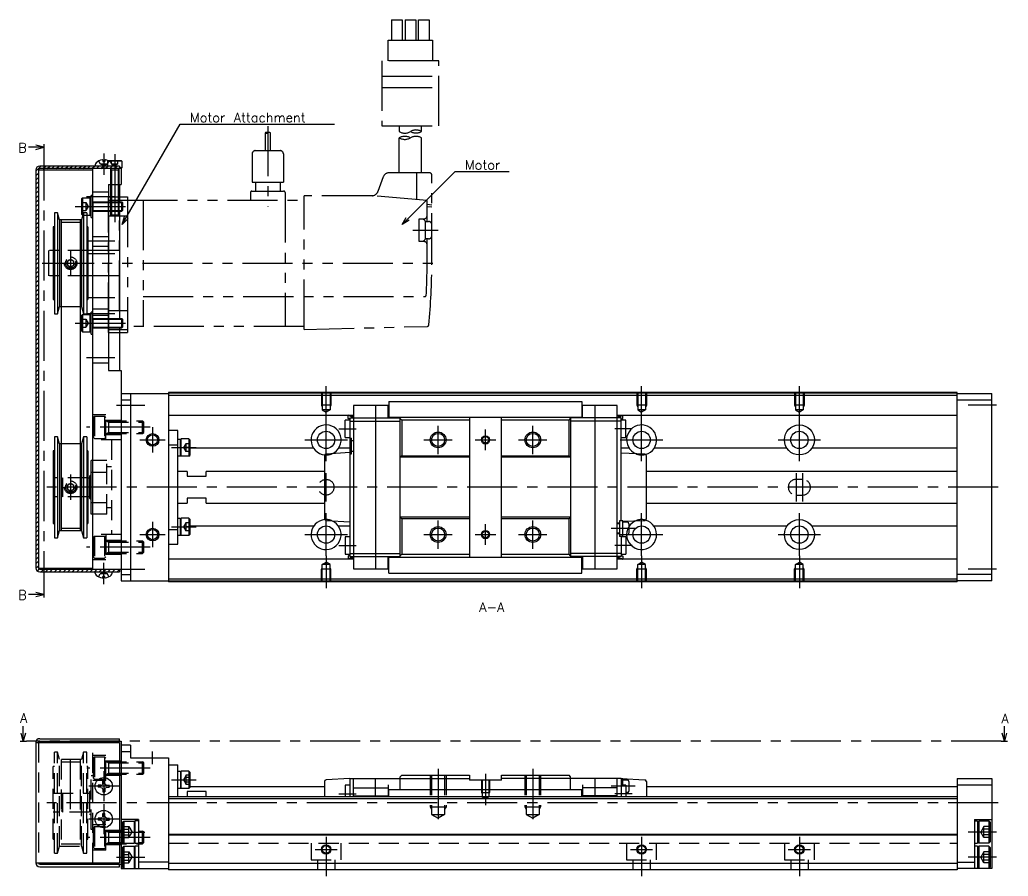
# Model space of a CAD drawing. Extents: x -2 to 501, y -8 to 279.
# Drawn here: x 187.6 to 501, y 8 to 279.5 of the extents above; entities that cross this region are included whole.
import ezdxf

# ---------------------------------------------------------------- set-up
doc = ezdxf.new("R2010")
doc.units = 0
doc.header["$LTSCALE"] = 0.5
for name, pattern in [('CENTER', [50.8, 31.75, -6.35, 6.35, -6.35]), ('DASHED', [19.05, 12.7, -6.35]), ('PHANTOM', [63.5, 31.75, -6.35, 6.35, -6.35, 6.35, -6.35])]:
    doc.linetypes.add(name, pattern=pattern)
doc.layers.get('0').update_dxf_attribs({"linetype": 'CONTINUOUS'})
for name, color, linetype in [('MSM_CENTER', 1, 'CENTER'), ('MSM_CONTINUOUS', 7, 'CONTINUOUS'), ('MSM_DASHED', 4, 'DASHED'), ('MSM_IMAGINARY', 6, 'PHANTOM'), ('MSM_NARROW', 5, 'CONTINUOUS'), ('MSM_PART_NUMBER', 7, 'CONTINUOUS')]:
    doc.layers.add(name, color=color, linetype=linetype)
doc.styles.get("Standard").update_dxf_attribs({"font": 'txt.shx', "height": 3, "bigfont": 'bigfont.shx'})

msp = doc.modelspace()

# ---------------------------------------------------------------- linework, layer by layer
at = {"color": 0, "linetype": 'BYBLOCK', "extrusion": (0, 0, -1)}
for p, q in [((195.26, 239.06), (190.47, 239.06)), ((195.26, 239.06), (192.76, 239.73)), ((192.76, 238.39), (195.26, 239.06)), ((195.26, 97.3), (190.43, 97.28)), ((195.26, 97.3), (192.76, 97.97)), ((192.76, 96.63), (195.26, 97.3))]:
    msp.add_line(p, q, dxfattribs=at)
at = {"color": 0, "linetype": 'BYBLOCK'}
for p, q in [((188.76, 50.8), (188.09, 53.3)), ((188.76, 50.8), (188.76, 55.56)), ((189.43, 53.3), (188.76, 50.8)), ((499.76, 50.8), (499.09, 53.3)), ((499.76, 50.8), (499.76, 55.54)), ((500.43, 53.3), (499.76, 50.8))]:
    msp.add_line(p, q, dxfattribs=at)
at = {"layer": 'MSM_CENTER'}
for p, q in [((195.26, 238.06), (195.26, 98.3)), ((214.26, 237.06), (214.26, 230.3)), ((217.76, 236.9), (217.76, 215.3)), ((217.76, 223.3), (208.76, 223.3)), ((205.26, 220.3), (222.26, 220.3)), ((217.76, 209.3), (208.76, 209.3)), ((203.76, 206.3), (203.76, 198.3)), ((217.76, 205.3), (208.76, 205.3)), ((196.26, 202.3), (211.26, 202.3)), ((217.76, 191.3), (208.76, 191.3)), ((217.76, 186.3), (208.76, 186.3)), ((205.26, 183.3), (222.26, 183.3)), ((217.76, 172.3), (208.76, 172.3)), ((284.76, 153.09), (284.76, 163.3)), ((384.76, 153.09), (384.76, 163.3)), ((434.76, 153.09), (434.76, 163.3)), ((218.26, 157.3), (227.26, 157.3)), ((497.26, 157.3), (488.26, 157.3)), ((284.76, 139.55), (284.76, 153.05)), ((320.26, 141.8), (320.26, 150.8)), ((350.26, 141.8), (350.26, 150.8)), ((384.76, 139.55), (384.76, 153.05)), ((434.76, 139.55), (434.76, 153.05)), ((228.96, 150.3), (208.76, 150.3)), ((229.76, 150.3), (229.76, 142.3)), ((288.76, 149.8), (294.26, 149.8)), ((335.26, 143), (335.26, 149.6)), ((381.76, 149.8), (376.26, 149.8)), ((225.76, 146.3), (233.76, 146.3)), ((278.01, 146.3), (291.51, 146.3)), ((315.76, 146.3), (324.76, 146.3)), ((331.96, 146.3), (338.56, 146.3)), ((345.76, 146.3), (354.76, 146.3)), ((378.01, 146.3), (391.51, 146.3)), ((428.01, 146.3), (441.51, 146.3)), ((235.76, 143.86), (243.56, 143.86)), ((203.76, 135.3), (203.76, 127.3)), ((284.76, 126.8), (284.76, 135.8)), ((433.76, 135.8), (433.76, 126.8)), ((435.76, 135.8), (435.76, 126.8)), ((497.76, 131.3), (196.26, 131.3)), ((284.76, 109.55), (284.76, 123.05)), ((384.76, 109.55), (384.76, 123.05)), ((434.76, 109.55), (434.76, 123.05)), ((229.76, 120.3), (229.76, 112.3)), ((320.26, 111.8), (320.26, 120.8)), ((335.26, 113), (335.26, 119.6)), ((350.26, 111.8), (350.26, 120.8)), ((225.76, 116.3), (233.76, 116.3)), ((235.76, 118.74), (243.56, 118.74)), ((278.01, 116.3), (291.51, 116.3)), ((315.76, 116.3), (324.76, 116.3)), ((331.96, 116.3), (338.56, 116.3)), ((345.76, 116.3), (354.76, 116.3)), ((382.76, 118.2), (375.06, 118.2)), ((378.01, 116.3), (391.51, 116.3)), ((428.01, 116.3), (441.51, 116.3)), ((288.76, 112.8), (294.26, 112.8)), ((381.76, 112.8), (376.26, 112.8)), ((228.96, 112.3), (208.76, 112.3)), ((214.26, 100.54), (214.26, 107.3)), ((284.76, 109.51), (284.76, 99.3)), ((384.76, 109.51), (384.76, 99.3)), ((434.76, 109.51), (434.76, 99.3)), ((218.26, 105.3), (227.26, 105.3)), ((497.26, 105.3), (488.26, 105.3)), ((498.76, 50.8), (189.76, 50.8)), ((203.76, 29.3), (203.76, 47.05)), ((229.76, 43.5), (229.76, 47.5)), ((228.96, 42.3), (208.96, 42.3)), ((214.26, 41.25), (214.26, 31.75)), ((320.26, 42), (320.26, 24.41)), ((350.26, 42), (350.26, 24.41)), ((235.76, 38.55), (243.56, 38.55)), ((335.26, 40.5), (335.26, 30.54)), ((219.01, 36.5), (209.51, 36.5)), ((382.76, 36.5), (375.06, 36.5)), ((288.76, 34.1), (294.26, 34.1)), ((381.76, 34.1), (376.26, 34.1)), ((497.76, 31.3), (196.26, 31.3)), ((214.26, 30.85), (214.26, 21.35)), ((219.01, 26.1), (209.51, 26.1)), ((218.26, 22), (227.26, 22)), ((497.26, 22), (488.26, 22)), ((228.96, 20.3), (208.96, 20.3)), ((284.76, 20.5), (284.76, 8)), ((384.76, 20.5), (384.76, 8)), ((434.76, 20.5), (434.76, 8)), ((281.26, 16.5), (288.26, 16.5)), ((381.26, 16.5), (388.26, 16.5)), ((431.26, 16.5), (438.26, 16.5)), ((218.26, 14), (227.26, 14)), ((497.26, 14), (488.26, 14))]:
    msp.add_line(p, q, dxfattribs=at)
at = {"layer": 'MSM_CONTINUOUS'}
for p, q in [((195.26, 240.06), (195.26, 238.06)), ((192.76, 231.9), (192.76, 105.7)), ((193.56, 231.9), (193.56, 105.7)), ((193.56, 231.9), (210.76, 231.9)), ((219.26, 233.1), (193.96, 233.1)), ((219.76, 232.3), (193.96, 232.3)), ((210.76, 105.3), (210.76, 232.3)), ((211.55, 233.5), (211.51, 233.1)), ((213.93, 234.98), (213.95, 234.6)), ((213.95, 234.6), (214.58, 234.6)), ((214.59, 234.98), (214.58, 234.6)), ((215.67, 234.81), (215.76, 234.9)), ((215.76, 234.9), (219.76, 234.9)), ((220.01, 234.65), (215.98, 234.65)), ((216.98, 233.5), (217.01, 233.1)), ((219.26, 233.1), (219.26, 232.3)), ((220.01, 232.55), (219.26, 232.55)), ((219.76, 234.9), (220.01, 234.65)), ((219.76, 232.3), (220.01, 232.55)), ((219.76, 232.3), (219.76, 227.3)), ((220.01, 234.65), (220.01, 232.55)), ((215.76, 227.3), (215.76, 168.3)), ((215.76, 227.3), (219.76, 227.3)), ((216.46, 227.3), (216.46, 221.8)), ((219.06, 227.3), (219.06, 221.8)), ((219.26, 227.3), (219.26, 221.8)), ((207.26, 222.75), (207.56, 223.05)), ((207.26, 222.75), (207.26, 217.85)), ((207.56, 223.05), (209.96, 223.05)), ((207.56, 223.05), (207.56, 217.55)), ((210.26, 222.75), (209.96, 223.05)), ((209.96, 217.55), (209.96, 223.05)), ((210.76, 223.8), (210.26, 223.8)), ((210.26, 216.8), (210.26, 223.8)), ((215.76, 221.8), (219.99, 221.8)), ((219.99, 218.8), (219.99, 221.8)), ((219.99, 221.8), (220.26, 221.53)), ((220.26, 221.53), (220.26, 219.07)), ((198.62, 218.3), (198.62, 186.3)), ((199.66, 218.3), (198.62, 218.3)), ((199.66, 218.3), (199.66, 186.3)), ((200.26, 216.05), (199.66, 218.3)), ((207.86, 218.3), (207.26, 216.05)), ((207.56, 217.55), (207.26, 217.85)), ((207.56, 217.55), (207.66, 217.55)), ((207.86, 218.3), (207.86, 186.3)), ((208.9, 218.3), (207.86, 218.3)), ((208.9, 218.3), (208.9, 186.3)), ((208.9, 217.55), (209.96, 217.55)), ((210.26, 217.85), (209.96, 217.55)), ((210.26, 216.8), (210.76, 216.8)), ((215.76, 218.8), (219.99, 218.8)), ((216.46, 218.8), (216.46, 217.54)), ((219.06, 217.54), (216.46, 217.54)), ((216.7, 217.3), (216.46, 217.54)), ((218.82, 217.3), (216.7, 217.3)), ((218.82, 217.3), (219.06, 217.54)), ((219.06, 218.8), (219.06, 217.54)), ((219.26, 218.8), (219.26, 184.8)), ((220.26, 219.07), (219.99, 218.8)), ((198.26, 213.8), (198.26, 190.8)), ((198.62, 213.8), (198.26, 213.8)), ((200.26, 216.05), (200.26, 188.55)), ((207.26, 216.05), (200.26, 216.05)), ((200.76, 216.05), (200.76, 117.55)), ((206.76, 216.05), (206.76, 117.55)), ((207.26, 216.05), (207.26, 188.55)), ((209.26, 213.8), (208.9, 213.8)), ((209.26, 213.8), (209.26, 190.8)), ((198.26, 190.8), (198.62, 190.8)), ((199.66, 186.3), (200.26, 188.55)), ((200.26, 188.55), (200.76, 188.55)), ((206.76, 188.55), (207.26, 188.55)), ((207.26, 188.55), (207.86, 186.3)), ((208.9, 190.8), (209.26, 190.8)), ((198.62, 186.3), (199.66, 186.3)), ((207.26, 185.75), (207.56, 186.05)), ((207.26, 185.75), (207.26, 180.85)), ((207.56, 186.05), (209.96, 186.05)), ((207.56, 186.05), (207.56, 180.55)), ((207.86, 186.3), (208.9, 186.3)), ((210.26, 185.75), (209.96, 186.05)), ((209.96, 180.55), (209.96, 186.05)), ((210.76, 186.8), (210.26, 186.8)), ((210.26, 179.8), (210.26, 186.8)), ((215.76, 184.8), (219.99, 184.8)), ((215.76, 181.8), (219.99, 181.8)), ((219.26, 181.8), (219.26, 168.3)), ((219.99, 181.8), (219.99, 184.8)), ((219.99, 184.8), (220.26, 184.53)), ((220.26, 182.07), (219.99, 181.8)), ((220.26, 184.53), (220.26, 182.07)), ((207.56, 180.55), (207.26, 180.85)), ((207.56, 180.55), (209.96, 180.55)), ((210.26, 180.85), (209.96, 180.55)), ((210.26, 179.8), (210.76, 179.8)), ((215.76, 168.3), (219.76, 168.3)), ((219.76, 168.3), (219.76, 101.6)), ((219.76, 161), (234.76, 161)), ((222.76, 161), (222.76, 101.6)), ((484.76, 161.3), (234.76, 161.3)), ((234.76, 161.3), (234.76, 101.3)), ((484.76, 161.1), (234.76, 161.1)), ((484.76, 160.4), (234.76, 160.4)), ((484.76, 101.3), (484.76, 161.3)), ((484.76, 161), (495.76, 161)), ((495.76, 101.6), (495.76, 161)), ((219.76, 159), (222.76, 159)), ((293.46, 157.2), (293.46, 105.4)), ((304.46, 157.2), (293.46, 157.2)), ((300.46, 157.2), (300.46, 105.4)), ((304.46, 153.25), (304.46, 157.2)), ((304.66, 158.52), (365.86, 158.52)), ((304.66, 158.52), (304.66, 153.55)), ((365.86, 158.52), (365.86, 153.55)), ((366.06, 153.25), (366.06, 157.2)), ((377.06, 157.2), (366.06, 157.2)), ((370.06, 105.4), (370.06, 157.2)), ((377.06, 105.4), (377.06, 157.2)), ((484.76, 159), (495.76, 159)), ((291.76, 154.05), (234.76, 154.05)), ((293.46, 153.25), (291.76, 154.1)), ((291.76, 153.1), (291.76, 154.1)), ((293.46, 154.05), (291.86, 154.05)), ((293.46, 153.67), (291.96, 154.05)), ((304.46, 153.55), (366.06, 153.55)), ((308.26, 109.05), (308.26, 153.55)), ((330.16, 153.55), (330.16, 109.05)), ((340.36, 109.05), (340.36, 153.55)), ((362.26, 153.55), (362.26, 109.05)), ((377.06, 153.25), (378.76, 154.1)), ((378.66, 154.05), (377.06, 154.05)), ((377.06, 153.67), (378.56, 154.05)), ((378.76, 153.1), (378.76, 154.1)), ((484.76, 154.05), (378.76, 154.05)), ((290.76, 147.05), (290.76, 152.55)), ((292.26, 152.55), (290.76, 152.55)), ((292.26, 152.8), (291.76, 153.1)), ((292.26, 153.25), (292.26, 109.35)), ((292.26, 153.25), (308.26, 153.25)), ((292.26, 152.25), (308.26, 152.25)), ((308.26, 153.05), (308.76, 152.55)), ((330.16, 152.55), (308.76, 152.55)), ((308.76, 152.55), (308.76, 141.3)), ((361.76, 152.55), (340.36, 152.55)), ((361.76, 152.55), (362.26, 153.05)), ((361.76, 141.3), (361.76, 152.55)), ((378.26, 153.25), (362.26, 153.25)), ((378.26, 152.25), (362.26, 152.25)), ((378.26, 120.6), (378.26, 153.25)), ((378.26, 152.8), (378.76, 153.1)), ((379.76, 152.55), (378.26, 152.55)), ((379.76, 147.05), (379.76, 152.55)), ((198.62, 147.3), (198.62, 115.3)), ((199.66, 147.3), (198.62, 147.3)), ((199.66, 147.3), (199.66, 115.3)), ((200.26, 145.05), (199.66, 147.3)), ((207.86, 147.3), (207.26, 145.05)), ((207.86, 147.3), (207.86, 115.3)), ((208.9, 147.3), (207.86, 147.3)), ((208.9, 147.3), (208.9, 115.3)), ((237.76, 149.3), (234.76, 149.3)), ((237.76, 113.3), (237.76, 149.3)), ((200.26, 145.05), (200.26, 117.55)), ((200.76, 145.05), (200.26, 145.05)), ((207.26, 145.05), (206.76, 145.05)), ((207.26, 145.05), (207.26, 117.55)), ((234.76, 144.72), (237.76, 144.72)), ((238.56, 146.46), (237.76, 146.46)), ((238.56, 146.31), (238.86, 146.61)), ((238.56, 141.26), (238.56, 146.46)), ((238.86, 141.11), (238.86, 146.61)), ((241.26, 146.61), (238.86, 146.61)), ((241.26, 146.61), (241.26, 141.11)), ((241.56, 146.31), (241.26, 146.61)), ((241.56, 146.31), (241.56, 141.41)), ((290.76, 147.05), (292.26, 147.05)), ((292.26, 146.9), (292.76, 146.9)), ((292.76, 141.9), (292.76, 146.9)), ((292.76, 146.1), (293.46, 146.1)), ((378.26, 147.05), (379.76, 147.05)), ((198.26, 142.8), (198.26, 119.8)), ((198.62, 142.8), (198.26, 142.8)), ((209.26, 142.8), (208.9, 142.8)), ((209.26, 142.8), (209.26, 119.8)), ((237.76, 141.26), (238.56, 141.26)), ((238.56, 141.41), (238.86, 141.11)), ((241.26, 141.11), (238.86, 141.11)), ((241.26, 141.11), (241.56, 141.41)), ((280.81, 143.66), (241.56, 143.66)), ((284.26, 141.3), (284.26, 121.3)), ((292.26, 142.3), (284.73, 141.8)), ((292.26, 143.66), (288.71, 143.66)), ((292.26, 141.9), (292.76, 141.9)), ((292.76, 142.7), (293.46, 142.7)), ((308.76, 141.3), (308.26, 140.8)), ((308.76, 141.3), (330.16, 141.3)), ((340.36, 141.3), (361.76, 141.3)), ((362.26, 140.8), (361.76, 141.3)), ((380.81, 143.66), (378.26, 143.66)), ((385.79, 141.8), (378.26, 142.06)), ((386.26, 121.3), (386.26, 141.3)), ((430.81, 143.66), (388.71, 143.66)), ((484.76, 143.66), (438.71, 143.66)), ((210.26, 122.8), (210.26, 139.8)), ((210.76, 139.8), (210.26, 139.8)), ((330.16, 140.8), (308.26, 140.8)), ((362.26, 140.8), (340.36, 140.8)), ((210.26, 135.3), (209.76, 134.8)), ((209.76, 134.8), (209.76, 127.8)), ((210.26, 136.12), (210.76, 136.12)), ((240.76, 136.3), (237.76, 136.3)), ((240.76, 136.3), (240.76, 134.8)), ((240.76, 134.8), (246.76, 134.8)), ((284.26, 136.3), (246.76, 136.3)), ((246.76, 134.8), (246.76, 136.3)), ((484.76, 136.3), (386.26, 136.3)), ((209.26, 134.3), (209.76, 134.3)), ((209.76, 128.3), (209.26, 128.3)), ((209.76, 127.8), (210.26, 127.3)), ((210.26, 126.48), (210.76, 126.48)), ((237.76, 126.3), (240.76, 126.3)), ((246.76, 127.8), (240.76, 127.8)), ((240.76, 127.8), (240.76, 126.3)), ((246.76, 126.3), (246.76, 127.8)), ((246.76, 126.3), (284.26, 126.3)), ((386.26, 126.3), (484.76, 126.3)), ((210.76, 122.8), (210.26, 122.8)), ((198.26, 119.8), (198.62, 119.8)), ((208.9, 119.8), (209.26, 119.8)), ((238.56, 121.34), (237.76, 121.34)), ((238.56, 121.19), (238.86, 121.49)), ((238.56, 116.14), (238.56, 121.34)), ((238.86, 115.99), (238.86, 121.49)), ((241.26, 121.49), (238.86, 121.49)), ((241.26, 121.49), (241.26, 115.99)), ((241.56, 121.19), (241.26, 121.49)), ((241.56, 121.19), (241.56, 116.29)), ((284.73, 120.8), (292.26, 120.3)), ((330.16, 121.8), (308.26, 121.8)), ((308.26, 121.8), (308.76, 121.3)), ((330.16, 121.3), (308.76, 121.3)), ((308.76, 121.3), (308.76, 110.05)), ((362.26, 121.8), (340.36, 121.8)), ((361.76, 121.3), (340.36, 121.3)), ((361.76, 121.3), (362.26, 121.8)), ((361.76, 110.05), (361.76, 121.3)), ((377.76, 119.9), (377.06, 119.9)), ((377.76, 119.7), (377.06, 119.7)), ((378.26, 120.7), (377.76, 120.7)), ((377.76, 120.7), (377.76, 115.7)), ((378.76, 120.6), (377.76, 120.6)), ((378.76, 120.54), (385.8, 120.8)), ((378.76, 115.8), (378.76, 120.6)), ((380.26, 120.2), (378.76, 120.2)), ((380.76, 119.7), (380.76, 116.7)), ((199.66, 115.3), (200.26, 117.55)), ((200.26, 117.55), (207.26, 117.55)), ((207.26, 117.55), (207.86, 115.3)), ((234.76, 117.88), (237.76, 117.88)), ((237.76, 116.14), (238.56, 116.14)), ((238.56, 116.29), (238.86, 115.99)), ((241.26, 115.99), (238.86, 115.99)), ((241.26, 115.99), (241.56, 116.29)), ((280.81, 118.94), (241.56, 118.94)), ((292.26, 118.94), (288.71, 118.94)), ((377.76, 116.7), (377.06, 116.7)), ((377.76, 116.5), (377.06, 116.5)), ((380.26, 116.2), (378.76, 116.2)), ((380.81, 118.94), (380.76, 118.94)), ((430.81, 118.94), (388.71, 118.94)), ((484.76, 118.94), (438.71, 118.94)), ((198.62, 115.3), (199.66, 115.3)), ((207.86, 115.3), (208.9, 115.3)), ((234.76, 113.3), (237.76, 113.3)), ((290.76, 115.55), (290.76, 110.05)), ((292.26, 115.55), (290.76, 115.55)), ((377.76, 115.8), (378.76, 115.8)), ((378.26, 115.7), (377.76, 115.7)), ((378.26, 115.8), (378.26, 109.35)), ((379.76, 115.55), (378.26, 115.55)), ((379.76, 115.55), (379.76, 110.05)), ((290.76, 110.05), (292.26, 110.05)), ((292.26, 109.8), (291.76, 109.5)), ((292.26, 110.35), (308.26, 110.35)), ((308.76, 110.05), (308.26, 109.55)), ((308.76, 110.05), (330.16, 110.05)), ((340.36, 110.05), (361.76, 110.05)), ((362.26, 109.55), (361.76, 110.05)), ((378.26, 110.35), (362.26, 110.35)), ((378.26, 110.05), (379.76, 110.05)), ((378.26, 109.8), (378.76, 109.5)), ((291.76, 108.55), (234.76, 108.55)), ((291.76, 109.5), (291.76, 108.5)), ((293.46, 109.35), (291.76, 108.5)), ((293.46, 108.55), (291.86, 108.55)), ((293.46, 108.92), (291.96, 108.55)), ((292.26, 109.35), (308.26, 109.35)), ((304.46, 105.4), (304.46, 109.35)), ((366.06, 109.05), (304.46, 109.05)), ((304.66, 106.55), (304.46, 106.55)), ((304.66, 104.08), (304.66, 109.05)), ((378.26, 109.35), (362.26, 109.35)), ((365.86, 104.08), (365.86, 109.05)), ((366.06, 106.55), (365.86, 106.55)), ((366.06, 109.35), (366.06, 105.4)), ((377.06, 109.35), (378.76, 108.5)), ((377.06, 108.92), (378.56, 108.55)), ((378.66, 108.55), (377.06, 108.55)), ((378.76, 109.5), (378.76, 108.5)), ((484.76, 108.55), (378.76, 108.55)), ((193.56, 105.7), (210.76, 105.7)), ((193.96, 105.3), (219.76, 105.3)), ((193.96, 104.5), (219.26, 104.5)), ((211.55, 104.1), (211.51, 104.5)), ((216.98, 104.1), (217.01, 104.5)), ((219.26, 105.3), (219.26, 104.5)), ((219.76, 103.6), (222.76, 103.6)), ((293.46, 105.4), (304.46, 105.4)), ((304.66, 104.08), (365.86, 104.08)), ((366.06, 105.4), (377.06, 105.4)), ((495.76, 103.6), (484.76, 103.6)), ((213.93, 102.62), (213.95, 103)), ((214.58, 103), (213.95, 103)), ((214.59, 102.62), (214.58, 103)), ((219.76, 101.6), (234.76, 101.6)), ((484.76, 102.2), (234.76, 102.2)), ((484.76, 101.5), (234.76, 101.5)), ((484.76, 101.3), (234.76, 101.3)), ((495.76, 101.6), (484.76, 101.6)), ((195.26, 98.3), (195.26, 96.3)), ((187.76, 50.8), (189.76, 50.8)), ((192.76, 50.4), (219.26, 50.4)), ((192.76, 50.4), (192.76, 12.2)), ((193.96, 51.6), (219.26, 51.6)), ((193.96, 50.8), (219.76, 50.8)), ((210.76, 50.4), (210.76, 50.8)), ((219.26, 50.8), (219.26, 51.6)), ((219.26, 50.4), (219.26, 12.2)), ((219.76, 50.8), (219.76, 10.5)), ((498.76, 50.8), (500.76, 50.8)), ((222.76, 49.5), (219.76, 49.5)), ((219.76, 47.5), (222.76, 47.5)), ((222.76, 49.5), (222.76, 45.5)), ((222.76, 45.5), (234.76, 45.5)), ((234.76, 45.5), (234.76, 10)), ((234.76, 43.3), (237.76, 43.3)), ((237.76, 33.2), (237.76, 43.3)), ((238.56, 41.15), (237.76, 41.15)), ((238.56, 41), (238.86, 41.3)), ((238.56, 41.15), (238.56, 35.95)), ((238.86, 35.8), (238.86, 41.3)), ((241.26, 41.3), (238.86, 41.3)), ((241.26, 41.3), (241.26, 35.8)), ((241.56, 41), (241.26, 41.3)), ((241.56, 41), (241.56, 36.1)), ((213.93, 37.42), (213.95, 38.27)), ((214.59, 37.42), (214.58, 38.27)), ((284.26, 38.03), (284.26, 33.2)), ((292.26, 39), (284.73, 38.53)), ((292.26, 39), (330.16, 39)), ((292.26, 39), (292.26, 33.2)), ((293.46, 33.2), (293.46, 39)), ((300.46, 33.2), (300.46, 39)), ((308.76, 40), (308.26, 39.5)), ((308.26, 35.4), (308.26, 39.5)), ((308.76, 40), (330.16, 40)), ((330.16, 40), (330.16, 38.5)), ((340.36, 38.5), (330.16, 38.5)), ((340.36, 40), (361.76, 40)), ((340.36, 38.5), (340.36, 40)), ((378.26, 39), (340.36, 39)), ((362.26, 39.5), (361.76, 40)), ((362.26, 35.4), (362.26, 39.5)), ((370.06, 33.2), (370.06, 39)), ((377.06, 33.2), (377.06, 39)), ((378.26, 39), (378.26, 33.2)), ((378.26, 39), (385.79, 38.53)), ((378.76, 38.9), (378.26, 38.9)), ((378.76, 36.85), (378.76, 38.9)), ((380.26, 38.5), (378.76, 38.5)), ((380.76, 38), (380.76, 35)), ((386.26, 38.03), (386.26, 33.2)), ((484.76, 39), (495.76, 39)), ((484.76, 39), (484.76, 10)), ((495.76, 39), (495.76, 10.5)), ((213.34, 36.83), (212.49, 36.82)), ((213.34, 36.17), (212.49, 36.18)), ((213.34, 36.83), (213.74, 37.02)), ((213.34, 36.17), (213.74, 35.98)), ((213.93, 37.42), (213.74, 37.02)), ((213.93, 35.58), (213.74, 35.98)), ((213.93, 35.58), (213.95, 34.73)), ((214.59, 35.58), (214.58, 34.73)), ((214.59, 37.42), (214.78, 37.02)), ((214.59, 35.58), (214.78, 35.98)), ((215.19, 36.83), (214.78, 37.02)), ((215.19, 36.17), (214.78, 35.98)), ((215.19, 36.83), (216.03, 36.82)), ((215.19, 36.17), (216.03, 36.18)), ((237.76, 35.95), (238.56, 35.95)), ((238.56, 36.1), (238.86, 35.8)), ((241.26, 35.8), (238.86, 35.8)), ((246.76, 34.87), (240.76, 34.87)), ((240.76, 34.87), (240.76, 33.2)), ((241.26, 35.8), (241.56, 36.1)), ((284.26, 36.3), (241.56, 36.3)), ((246.76, 33.2), (246.76, 34.87)), ((292.26, 36.85), (290.76, 36.85)), ((290.76, 36.85), (290.76, 33.2)), ((293.46, 36), (304.46, 36)), ((304.46, 37), (304.46, 33.2)), ((304.66, 35.1), (304.46, 35.1)), ((365.86, 35.4), (304.66, 35.4)), ((304.66, 33.2), (304.66, 35.4)), ((365.86, 33.2), (365.86, 35.4)), ((366.06, 35.1), (365.86, 35.1)), ((366.06, 37), (366.06, 33.2)), ((377.06, 36), (366.06, 36)), ((379.76, 36.85), (378.26, 36.85)), ((379.76, 36.85), (379.76, 33.2)), ((380.26, 34.5), (379.76, 34.5)), ((484.76, 36.3), (386.26, 36.3)), ((484.76, 37), (495.76, 37)), ((484.76, 33.2), (234.76, 33.2)), ((484.76, 32.5), (234.76, 32.5)), ((293.46, 33.5), (304.46, 33.5)), ((304.66, 34.3), (304.46, 34.3)), ((366.06, 34.3), (365.86, 34.3)), ((377.06, 33.5), (366.06, 33.5)), ((213.34, 26.43), (212.49, 26.42)), ((213.34, 25.77), (212.49, 25.78)), ((213.34, 26.43), (213.74, 26.62)), ((213.34, 25.77), (213.74, 25.58)), ((213.93, 27.02), (213.74, 26.62)), ((213.93, 25.18), (213.74, 25.58)), ((213.93, 27.02), (213.95, 27.87)), ((213.93, 25.18), (213.95, 24.33)), ((214.59, 27.02), (214.58, 27.87)), ((214.59, 25.18), (214.58, 24.33)), ((214.59, 27.02), (214.78, 26.62)), ((214.59, 25.18), (214.78, 25.58)), ((215.19, 26.43), (214.78, 26.62)), ((215.19, 25.77), (214.78, 25.58)), ((215.19, 26.43), (216.03, 26.42)), ((215.19, 25.77), (216.03, 25.78)), ((225.26, 26), (219.76, 26)), ((220.26, 25.1), (220.66, 25.5)), ((220.26, 25.1), (220.26, 18.9)), ((220.66, 25.5), (220.66, 18.5)), ((220.66, 25.5), (223.86, 25.5)), ((223.86, 25.5), (223.86, 18.5)), ((224.26, 25.1), (223.86, 25.5)), ((224.26, 18.35), (224.26, 25.65)), ((224.26, 25.65), (225.26, 25.65)), ((225.26, 26), (225.26, 10.35)), ((490.26, 26), (495.76, 26)), ((490.26, 26), (490.26, 10.5)), ((491.26, 25.5), (490.26, 25.5)), ((491.26, 25.5), (491.26, 18.5)), ((491.26, 25.1), (491.66, 25.5)), ((494.86, 25.5), (491.66, 25.5)), ((491.66, 25.5), (491.66, 18.5)), ((494.86, 25.5), (494.86, 18.5)), ((495.26, 25.1), (494.86, 25.5)), ((495.26, 25.1), (495.26, 18.9)), ((220.66, 18.5), (220.26, 18.9)), ((223.86, 18.5), (224.26, 18.9)), ((484.76, 21.2), (234.76, 21.2)), ((484.76, 21), (234.76, 21)), ((491.66, 18.5), (491.26, 18.9)), ((494.86, 18.5), (495.26, 18.9)), ((220.26, 17.1), (220.66, 17.5)), ((220.26, 17.1), (220.26, 10.9)), ((220.66, 18.5), (223.86, 18.5)), ((220.66, 17.5), (220.66, 10.5)), ((220.66, 17.5), (223.86, 17.5)), ((223.86, 17.5), (223.86, 10.5)), ((224.26, 17.1), (223.86, 17.5)), ((225.26, 18.35), (224.26, 18.35)), ((224.26, 10.35), (224.26, 17.65)), ((224.26, 17.65), (225.26, 17.65)), ((490.26, 18.5), (491.26, 18.5)), ((491.26, 17.5), (490.26, 17.5)), ((491.26, 17.5), (491.26, 10.5)), ((491.26, 17.1), (491.66, 17.5)), ((494.86, 18.5), (491.66, 18.5)), ((494.86, 17.5), (491.66, 17.5)), ((491.66, 17.5), (491.66, 10.5)), ((494.86, 17.5), (494.86, 10.5)), ((495.26, 17.1), (494.86, 17.5)), ((495.26, 17.1), (495.26, 10.9)), ((192.76, 12.2), (219.26, 12.2)), ((193.96, 11.8), (219.76, 11.8)), ((193.96, 11), (219.26, 11)), ((210.76, 11.8), (210.76, 12.2)), ((219.26, 11), (219.26, 11.8)), ((219.76, 10.5), (224.26, 10.5)), ((220.66, 10.5), (220.26, 10.9)), ((223.86, 10.5), (224.26, 10.9)), ((225.26, 10.35), (224.26, 10.35)), ((234.76, 12.5), (225.26, 12.5)), ((225.26, 10.5), (234.76, 10.5)), ((484.76, 12), (234.76, 12)), ((484.76, 10), (234.76, 10)), ((484.76, 12.5), (490.26, 12.5)), ((495.76, 10.5), (484.76, 10.5)), ((491.66, 10.5), (491.26, 10.9)), ((494.86, 10.5), (495.26, 10.9))]:
    msp.add_line(p, q, dxfattribs=at)
for centre, radius in [((434.76, 146.3), 4.75), ((229.76, 146.3), 1.62), ((284.76, 146.3), 2.75), ((320.26, 146.3), 2.07), ((335.26, 146.3), 1.06), ((350.26, 146.3), 2.07), ((384.76, 146.3), 2.75), ((434.76, 146.3), 2.75), ((434.76, 116.3), 4.75), ((229.76, 116.3), 1.62), ((284.76, 116.3), 2.75), ((320.26, 116.3), 2.07), ((335.26, 116.3), 1.06), ((350.26, 116.3), 2.07), ((384.76, 116.3), 2.75), ((434.76, 116.3), 2.75), ((214.26, 36.5), 2.75), ((214.26, 26.1), 2.75), ((284.76, 16.5), 1.23), ((384.76, 16.5), 1.23), ((434.76, 16.5), 1.23)]:
    msp.add_circle(centre, radius, dxfattribs=at)
for centre, radius, start, end in [((214.26, 231.6), 3.5, 98.5396, 133.4267), ((213.73, 234.78), 0.284, 44.1872, 87.0617), ((214.8, 234.78), 0.284, 92.9383, 135.8128), ((214.26, 231.6), 3.5, 46.5733, 81.4604), ((193.96, 231.9), 1.2, 90, 180), ((193.96, 231.9), 0.4, 90, 180), ((212.54, 233.42), 1, 133.4267, 175), ((215.98, 233.42), 1, 5, 46.5733), ((284.76, 146.3), 4.75, 292.8515, 264.915), ((384.76, 146.3), 4.75, 285.4648, 248.0357), ((284.76, 141.3), 0.5, 93.8066, 180), ((385.76, 141.3), 0.5, 0, 86.1934), ((284.76, 116.3), 4.75, 95.085, 67.1486), ((284.76, 121.3), 0.5, 180, 270), ((384.76, 116.3), 4.75, 181.2063, 74.5302), ((380.26, 119.7), 0.5, 0, 90), ((384.76, 116.3), 4.75, 112.3016, 147.3631), ((385.76, 121.3), 0.5, 274.3133, 0), ((380.26, 116.7), 0.5, 270, 0), ((193.96, 105.7), 1.2, 180, 270), ((193.96, 105.7), 0.4, 180, 270), ((212.54, 104.18), 1, 185, 226.5733), ((214.26, 106), 3.5, 226.5733, 261.4604), ((214.26, 106), 3.5, 278.5396, 313.4267), ((215.98, 104.18), 1, 313.4267, 355), ((213.73, 102.82), 0.284, 272.9383, 315.8128), ((214.8, 102.82), 0.284, 224.1872, 267.0617), ((193.96, 50.4), 1.2, 90, 180), ((193.96, 50.4), 0.4, 90, 180), ((214.26, 36.5), 1.8, 79.8876, 100.1124), ((284.76, 38.03), 0.5, 93.5763, 180), ((380.26, 38), 0.5, 0, 90), ((385.76, 38.03), 0.5, 0, 86.4237), ((214.26, 36.5), 1.8, 169.8876, 190.1124), ((214.26, 36.5), 1.8, 259.8876, 280.1124), ((214.26, 36.5), 1.8, 349.8876, 10.1124), ((380.26, 35), 0.5, 270, 0), ((214.26, 26.1), 1.8, 169.8876, 190.1124), ((214.26, 26.1), 1.8, 79.8876, 100.1124), ((214.26, 26.1), 1.8, 349.8876, 10.1124), ((214.26, 26.1), 1.8, 259.8876, 280.1124), ((193.96, 12.2), 1.2, 180, 270), ((193.96, 12.2), 0.4, 180, 270)]:
    msp.add_arc(centre, radius, start, end, dxfattribs=at)
at = {"layer": 'MSM_DASHED'}
for p, q in [((212.65, 234.71), (213.12, 233.77)), ((214.26, 233.17), (213.12, 233.77)), ((213.12, 233.77), (215.41, 233.77)), ((214.26, 233.17), (215.41, 233.77)), ((215.87, 234.71), (215.41, 233.77)), ((215.51, 234.65), (215.67, 234.81)), ((215.51, 234.65), (215.51, 233.1)), ((215.98, 234.65), (215.51, 234.65)), ((216.46, 232.2), (216.46, 227.3)), ((216.76, 233.8), (216.76, 234.9)), ((216.76, 233.8), (218.76, 233.8)), ((217.76, 233.22), (216.76, 233.8)), ((217.76, 234.9), (217.76, 233.8)), ((218.76, 233.8), (217.76, 233.22)), ((218.76, 233.8), (218.76, 234.9)), ((219.06, 232.2), (219.06, 227.3)), ((219.06, 231.81), (216.46, 231.81)), ((216.7, 231.81), (216.7, 227.3)), ((218.82, 231.81), (218.82, 227.3)), ((210.76, 224.9), (215.76, 224.9)), ((207.26, 221.55), (208.56, 221.55)), ((207.26, 220.3), (208.56, 220.3)), ((208.56, 221.55), (208.56, 219.05)), ((208.56, 221.55), (209.28, 220.3)), ((209.28, 220.3), (208.56, 219.05)), ((210.76, 221.8), (215.76, 221.8)), ((210.76, 221.55), (210.8, 221.53)), ((210.8, 221.8), (210.8, 218.8)), ((210.8, 221.53), (215.76, 221.53)), ((207.26, 219.05), (208.56, 219.05)), ((207.66, 217.55), (208.9, 217.55)), ((210.76, 219.05), (210.8, 219.07)), ((210.76, 218.8), (215.76, 218.8)), ((210.8, 219.07), (215.76, 219.07)), ((200.76, 215.29), (206.76, 215.29)), ((210.76, 210.8), (215.76, 210.8)), ((210.76, 207.7), (215.76, 207.7)), ((209.26, 206.3), (198.26, 206.3)), ((203.76, 203.45), (202.76, 202.88)), ((202.76, 202.88), (202.76, 201.72)), ((202.76, 201.72), (203.76, 201.15)), ((204.76, 202.88), (203.76, 203.45)), ((203.76, 201.15), (204.76, 201.72)), ((204.76, 201.72), (204.76, 202.88)), ((209.26, 198.3), (198.26, 198.3)), ((200.76, 188.55), (206.76, 188.55)), ((210.76, 187.9), (215.76, 187.9)), ((210.76, 185.8), (215.76, 185.8)), ((207.26, 184.55), (208.56, 184.55)), ((207.26, 183.3), (208.56, 183.3)), ((207.26, 182.05), (208.56, 182.05)), ((208.56, 184.55), (208.56, 182.05)), ((208.56, 184.55), (209.28, 183.3)), ((209.28, 183.3), (208.56, 182.05)), ((210.76, 184.8), (215.76, 184.8)), ((210.76, 184.55), (210.8, 184.53)), ((210.76, 182.05), (210.8, 182.07)), ((210.76, 181.8), (215.76, 181.8)), ((210.8, 184.8), (210.8, 181.8)), ((210.8, 184.53), (215.76, 184.53)), ((210.8, 182.07), (215.76, 182.07)), ((210.76, 170.7), (215.76, 170.7)), ((283.26, 161.3), (283.26, 157.3)), ((283.53, 161.3), (283.53, 155.8)), ((285.99, 161.3), (285.99, 155.8)), ((286.26, 161.3), (286.26, 157.3)), ((383.26, 161.3), (383.26, 157.3)), ((383.53, 161.3), (383.53, 155.8)), ((385.99, 161.3), (385.99, 155.8)), ((386.26, 161.3), (386.26, 157.3)), ((433.26, 161.3), (433.26, 157.3)), ((433.53, 161.3), (433.53, 155.8)), ((435.99, 161.3), (435.99, 155.8)), ((436.26, 161.3), (436.26, 157.3)), ((283.26, 157.3), (283.53, 156.83)), ((286.26, 157.3), (283.26, 157.3)), ((286.26, 157.3), (285.99, 156.83)), ((383.26, 157.3), (383.53, 156.83)), ((386.26, 157.3), (383.26, 157.3)), ((386.26, 157.3), (385.99, 156.83)), ((436.26, 157.3), (433.26, 157.3)), ((433.26, 157.3), (433.53, 156.83)), ((436.26, 157.3), (435.99, 156.83)), ((214.96, 154.3), (210.76, 154.3)), ((210.96, 153.4), (211.36, 153.8)), ((211.36, 153.8), (211.36, 146.8)), ((211.36, 153.8), (214.56, 153.8)), ((214.56, 153.8), (214.56, 146.8)), ((214.96, 153.4), (214.56, 153.8)), ((214.96, 146.3), (214.96, 154.3)), ((285.99, 155.8), (283.53, 155.8)), ((283.53, 155.8), (284.76, 155.09)), ((285.99, 155.8), (284.76, 155.09)), ((385.99, 155.8), (383.53, 155.8)), ((383.53, 155.8), (384.76, 155.09)), ((385.99, 155.8), (384.76, 155.09)), ((433.53, 155.8), (434.76, 155.09)), ((435.99, 155.8), (433.53, 155.8)), ((435.99, 155.8), (434.76, 155.09)), ((210.96, 153.4), (210.96, 147.2)), ((214.96, 152.55), (219.76, 152.55)), ((215.06, 152.33), (215.76, 151.92)), ((215.16, 152.3), (226.58, 152.3)), ((215.76, 152.3), (215.76, 148.3)), ((215.76, 151.92), (226.96, 151.92)), ((226.58, 148.3), (226.58, 152.3)), ((226.96, 151.92), (226.58, 152.3)), ((226.96, 148.68), (226.96, 151.92)), ((214.96, 148.05), (219.76, 148.05)), ((215.06, 148.27), (215.76, 148.68)), ((215.16, 148.3), (226.58, 148.3)), ((215.76, 148.68), (226.96, 148.68)), ((226.58, 148.3), (226.96, 148.68)), ((206.76, 145.05), (200.76, 145.05)), ((219.76, 146.3), (210.76, 146.3)), ((211.36, 146.8), (210.96, 147.2)), ((211.36, 146.8), (214.56, 146.8)), ((214.56, 146.8), (214.96, 147.2)), ((216.76, 146.3), (216.76, 116.3)), ((240.26, 145.11), (239.54, 143.86)), ((240.26, 145.11), (240.26, 142.61)), ((241.56, 145.11), (240.26, 145.11)), ((239.54, 143.86), (240.26, 142.61)), ((241.56, 143.86), (240.26, 143.86)), ((241.56, 142.61), (240.26, 142.61)), ((215.26, 139.8), (210.76, 139.8)), ((215.26, 122.8), (215.26, 139.8)), ((210.76, 136.12), (215.26, 136.12)), ((216.76, 137.8), (215.26, 137.8)), ((209.26, 134.3), (198.26, 134.3)), ((201.26, 134.3), (200.76, 133.8)), ((201.26, 128.3), (201.26, 134.3)), ((203.76, 132.45), (202.76, 131.88)), ((202.76, 131.88), (202.76, 130.72)), ((204.76, 131.88), (203.76, 132.45)), ((204.76, 130.72), (204.76, 131.88)), ((435.76, 133.8), (433.76, 133.8)), ((200.76, 128.8), (201.26, 128.3)), ((202.76, 130.72), (203.76, 130.15)), ((203.76, 130.15), (204.76, 130.72)), ((433.76, 128.8), (435.76, 128.8)), ((209.26, 128.3), (198.26, 128.3)), ((210.76, 126.48), (215.26, 126.48)), ((215.26, 122.8), (210.76, 122.8)), ((216.76, 124.8), (215.26, 124.8)), ((240.26, 119.99), (239.54, 118.74)), ((241.56, 119.99), (240.26, 119.99)), ((240.26, 119.99), (240.26, 117.49)), ((200.76, 118.31), (206.76, 118.31)), ((219.76, 116.3), (210.76, 116.3)), ((214.96, 116.3), (214.96, 108.3)), ((239.54, 118.74), (240.26, 117.49)), ((241.56, 118.74), (240.26, 118.74)), ((241.56, 117.49), (240.26, 117.49)), ((210.96, 115.4), (211.36, 115.8)), ((210.96, 115.4), (210.96, 109.2)), ((211.36, 115.8), (211.36, 108.8)), ((211.36, 115.8), (214.56, 115.8)), ((214.56, 115.8), (214.56, 108.8)), ((214.96, 115.4), (214.56, 115.8)), ((214.96, 114.55), (219.76, 114.55)), ((215.06, 114.33), (215.76, 113.92)), ((215.16, 114.3), (226.58, 114.3)), ((215.76, 114.3), (215.76, 110.3)), ((215.76, 113.92), (226.96, 113.92)), ((226.58, 110.3), (226.58, 114.3)), ((226.96, 113.92), (226.58, 114.3)), ((226.96, 110.68), (226.96, 113.92)), ((214.96, 110.05), (219.76, 110.05)), ((215.06, 110.27), (215.76, 110.68)), ((215.16, 110.3), (226.58, 110.3)), ((215.76, 110.68), (226.96, 110.68)), ((226.58, 110.3), (226.96, 110.68)), ((214.96, 108.3), (210.76, 108.3)), ((211.36, 108.8), (210.96, 109.2)), ((211.36, 108.8), (214.56, 108.8)), ((214.56, 108.8), (214.96, 109.2)), ((283.53, 106.8), (284.76, 107.51)), ((283.53, 101.3), (283.53, 106.8)), ((285.99, 106.8), (283.53, 106.8)), ((285.99, 106.8), (284.76, 107.51)), ((285.99, 101.3), (285.99, 106.8)), ((383.53, 106.8), (384.76, 107.51)), ((383.53, 101.3), (383.53, 106.8)), ((385.99, 106.8), (383.53, 106.8)), ((385.99, 106.8), (384.76, 107.51)), ((385.99, 101.3), (385.99, 106.8)), ((433.53, 106.8), (434.76, 107.51)), ((433.53, 101.3), (433.53, 106.8)), ((435.99, 106.8), (433.53, 106.8)), ((435.99, 106.8), (434.76, 107.51)), ((435.99, 101.3), (435.99, 106.8)), ((212.65, 102.89), (213.12, 103.83)), ((214.26, 104.43), (213.12, 103.83)), ((215.41, 103.83), (213.12, 103.83)), ((214.26, 104.43), (215.41, 103.83)), ((215.87, 102.89), (215.41, 103.83)), ((283.26, 105.3), (283.53, 105.77)), ((283.26, 101.3), (283.26, 105.3)), ((286.26, 105.3), (283.26, 105.3)), ((286.26, 105.3), (285.99, 105.77)), ((286.26, 101.3), (286.26, 105.3)), ((383.26, 105.3), (383.53, 105.77)), ((383.26, 101.3), (383.26, 105.3)), ((386.26, 105.3), (383.26, 105.3)), ((386.26, 105.3), (385.99, 105.77)), ((386.26, 101.3), (386.26, 105.3)), ((433.26, 105.3), (433.53, 105.77)), ((433.26, 101.3), (433.26, 105.3)), ((436.26, 105.3), (433.26, 105.3)), ((436.26, 105.3), (435.99, 105.77)), ((436.26, 101.3), (436.26, 105.3)), ((193.56, 50.4), (193.56, 12.2)), ((210.76, 12.2), (210.76, 50.4)), ((198.62, 15.3), (198.62, 47.3)), ((199.66, 47.3), (198.62, 47.3)), ((199.66, 15.3), (199.66, 47.3)), ((200.26, 45.05), (199.66, 47.3)), ((207.86, 47.3), (207.26, 45.05)), ((207.86, 15.3), (207.86, 47.3)), ((208.9, 47.3), (207.86, 47.3)), ((208.9, 15.3), (208.9, 47.3)), ((200.26, 17.55), (200.26, 45.05)), ((207.26, 45.05), (200.26, 45.05)), ((200.76, 45.05), (200.76, 17.55)), ((200.76, 44.29), (206.76, 44.29)), ((206.76, 45.05), (206.76, 17.55)), ((207.26, 17.55), (207.26, 45.05)), ((214.96, 46.3), (210.76, 46.3)), ((210.96, 45.4), (211.36, 45.8)), ((210.96, 45.4), (210.96, 39.2)), ((211.36, 45.8), (211.36, 38.8)), ((211.36, 45.8), (214.56, 45.8)), ((214.56, 45.8), (214.56, 38.8)), ((214.96, 45.4), (214.56, 45.8)), ((214.96, 38.3), (214.96, 46.3)), ((214.96, 44.55), (219.76, 44.55)), ((215.06, 44.33), (215.76, 43.92)), ((215.16, 44.3), (226.58, 44.3)), ((215.76, 44.3), (215.76, 40.3)), ((215.76, 43.92), (226.96, 43.92)), ((226.58, 40.3), (226.58, 44.3)), ((226.96, 43.92), (226.58, 44.3)), ((226.96, 40.68), (226.96, 43.92)), ((198.26, 19.8), (198.26, 42.8)), ((198.62, 42.8), (198.26, 42.8)), ((209.26, 42.8), (208.9, 42.8)), ((209.26, 19.8), (209.26, 42.8)), ((210.26, 22.8), (210.26, 39.8)), ((210.76, 39.8), (210.26, 39.8)), ((214.96, 38.3), (210.76, 38.3)), ((211.36, 38.8), (210.96, 39.2)), ((211.36, 38.8), (214.56, 38.8)), ((214.56, 38.8), (214.96, 39.2)), ((214.96, 40.05), (219.76, 40.05)), ((215.06, 40.27), (215.76, 40.68)), ((215.16, 40.3), (226.58, 40.3)), ((215.76, 40.68), (226.96, 40.68)), ((226.58, 40.3), (226.96, 40.68)), ((240.26, 39.8), (239.54, 38.55)), ((239.54, 38.55), (240.26, 37.3)), ((240.26, 39.99), (240.26, 37.11)), ((241.56, 39.99), (240.26, 39.99)), ((241.56, 39.27), (240.26, 39.27)), ((241.56, 37.83), (240.26, 37.83)), ((317.76, 40), (317.76, 30)), ((318.19, 40), (318.19, 27.6)), ((322.33, 40), (322.33, 27.6)), ((322.76, 40), (322.76, 30)), ((333.96, 38.5), (333.96, 34.5)), ((334.2, 38.5), (334.2, 33.15)), ((336.32, 38.5), (336.32, 33.15)), ((336.56, 38.5), (336.56, 34.5)), ((347.76, 40), (347.76, 30)), ((348.19, 40), (348.19, 27.6)), ((352.33, 40), (352.33, 27.6)), ((352.76, 40), (352.76, 30)), ((210.26, 35.3), (209.76, 34.8)), ((209.76, 34.8), (209.76, 27.8)), ((241.56, 37.11), (240.26, 37.11)), ((333.96, 34.5), (336.56, 34.5)), ((333.96, 34.5), (334.2, 34.08)), ((336.56, 34.5), (336.32, 34.08)), ((198.26, 34.3), (209.76, 34.3)), ((201.26, 34.3), (200.76, 33.8)), ((201.26, 28.3), (201.26, 34.3)), ((334.2, 33.15), (336.32, 33.15)), ((334.2, 33.15), (335.26, 32.54)), ((336.32, 33.15), (335.26, 32.54)), ((209.76, 28.3), (198.26, 28.3)), ((200.76, 28.8), (201.26, 28.3)), ((317.76, 30), (322.76, 30)), ((317.76, 30), (318.19, 29.25)), ((322.76, 30), (322.33, 29.25)), ((347.76, 30), (352.76, 30)), ((347.76, 30), (348.19, 29.25)), ((352.76, 30), (352.33, 29.25)), ((209.76, 27.8), (210.26, 27.3)), ((318.19, 27.6), (322.33, 27.6)), ((318.19, 27.6), (320.26, 26.41)), ((322.33, 27.6), (320.26, 26.41)), ((348.19, 27.6), (350.26, 26.41)), ((348.19, 27.6), (352.33, 27.6)), ((352.33, 27.6), (350.26, 26.41)), ((210.76, 22.8), (210.26, 22.8)), ((214.96, 24.3), (210.76, 24.3)), ((210.96, 23.4), (211.36, 23.8)), ((210.96, 23.4), (210.96, 17.2)), ((211.36, 23.8), (211.36, 16.8)), ((211.36, 23.8), (214.56, 23.8)), ((214.56, 23.8), (214.56, 16.8)), ((214.96, 23.4), (214.56, 23.8)), ((214.96, 16.3), (214.96, 24.3)), ((214.96, 22.55), (219.76, 22.55)), ((215.06, 22.33), (215.76, 21.92)), ((215.16, 22.3), (220.26, 22.3)), ((215.76, 22.3), (215.76, 18.3)), ((220.26, 23.73), (222.26, 23.73)), ((220.26, 22.87), (222.26, 22.87)), ((222.26, 20.27), (222.26, 23.73)), ((222.26, 23.73), (223.26, 22)), ((222.26, 20.27), (223.26, 22)), ((225.26, 22.3), (226.58, 22.3)), ((226.58, 18.3), (226.58, 22.3)), ((226.96, 21.92), (226.58, 22.3)), ((493.26, 23.73), (492.26, 22)), ((493.26, 20.27), (492.26, 22)), ((495.26, 23.73), (493.26, 23.73)), ((493.26, 20.27), (493.26, 23.73)), ((495.26, 22.87), (493.26, 22.87)), ((198.26, 19.8), (198.62, 19.8)), ((208.9, 19.8), (209.26, 19.8)), ((215.76, 21.92), (220.26, 21.92)), ((220.26, 21.13), (222.26, 21.13)), ((220.26, 20.27), (222.26, 20.27)), ((225.26, 21.92), (226.96, 21.92)), ((226.96, 18.68), (226.96, 21.92)), ((495.26, 21.13), (493.26, 21.13)), ((495.26, 20.27), (493.26, 20.27)), ((199.66, 15.3), (200.26, 17.55)), ((200.26, 17.55), (207.26, 17.55)), ((200.76, 18.31), (206.76, 18.31)), ((207.26, 17.55), (207.86, 15.3)), ((214.96, 16.3), (210.76, 16.3)), ((211.36, 16.8), (210.96, 17.2)), ((211.36, 16.8), (214.56, 16.8)), ((214.56, 16.8), (214.96, 17.2)), ((214.96, 18.05), (219.76, 18.05)), ((215.06, 18.27), (215.76, 18.68)), ((215.16, 18.3), (226.58, 18.3)), ((215.76, 18.68), (220.48, 18.68)), ((220.26, 15.73), (222.26, 15.73)), ((222.26, 12.27), (222.26, 15.73)), ((222.26, 15.73), (223.26, 14)), ((224.04, 18.68), (224.26, 18.68)), ((225.26, 18.68), (226.96, 18.68)), ((226.58, 18.3), (226.96, 18.68)), ((234.76, 18.5), (484.76, 18.5)), ((280.01, 18.5), (280.01, 13.2)), ((289.51, 13.2), (289.51, 18.5)), ((380.01, 18.5), (380.01, 13.2)), ((389.51, 13.2), (389.51, 18.5)), ((430.01, 18.5), (430.01, 13.2)), ((439.51, 13.2), (439.51, 18.5)), ((493.26, 15.73), (492.26, 14)), ((495.26, 15.73), (493.26, 15.73)), ((493.26, 12.27), (493.26, 15.73)), ((198.62, 15.3), (199.66, 15.3)), ((207.86, 15.3), (208.9, 15.3)), ((220.26, 14.87), (222.26, 14.87)), ((220.26, 13.13), (222.26, 13.13)), ((222.26, 12.27), (223.26, 14)), ((280.01, 13.2), (289.51, 13.2)), ((282.01, 13.2), (282.01, 10)), ((287.51, 13.2), (287.51, 10)), ((380.01, 13.2), (389.51, 13.2)), ((382.01, 13.2), (382.01, 10)), ((387.51, 13.2), (387.51, 10)), ((430.01, 13.2), (439.51, 13.2)), ((432.01, 13.2), (432.01, 10)), ((437.51, 13.2), (437.51, 10)), ((493.26, 12.27), (492.26, 14)), ((495.26, 14.87), (493.26, 14.87)), ((495.26, 13.13), (493.26, 13.13)), ((220.26, 12.27), (222.26, 12.27)), ((495.26, 12.27), (493.26, 12.27))]:
    msp.add_line(p, q, dxfattribs=at)
for centre, radius in [((203.76, 202.3), 2), ((203.76, 202.3), 1.62), ((203.76, 202.3), 1.15), ((203.76, 131.3), 2), ((203.76, 131.3), 1.62), ((203.76, 131.3), 1.15), ((284.76, 131.3), 2.5)]:
    msp.add_circle(centre, radius, dxfattribs=at)
for centre, radius, start, end in [((216.36, 232.2), 0.1, 0, 90), ((219.16, 232.2), 0.1, 90, 180), ((215.16, 152.5), 0.2, 180, 270), ((215.16, 148.1), 0.2, 90, 180), ((284.76, 146.3), 4.75, 264.915, 292.8515), ((384.76, 146.3), 4.75, 248.0357, 285.4648), ((433.76, 131.3), 2.5, 90, 270), ((435.76, 131.3), 2.5, 270, 90), ((284.76, 116.3), 4.75, 67.1486, 95.085), ((384.76, 116.3), 4.75, 73.6578, 112.3016), ((384.76, 116.3), 4.75, 147.3631, 181.2063), ((215.16, 114.5), 0.2, 180, 270), ((215.16, 110.1), 0.2, 90, 180), ((215.16, 44.5), 0.2, 180, 270), ((215.16, 40.1), 0.2, 90, 180), ((215.16, 22.5), 0.2, 180, 270), ((215.16, 18.1), 0.2, 90, 180)]:
    msp.add_arc(centre, radius, start, end, dxfattribs=at)
at = {"layer": 'MSM_IMAGINARY'}
for p, q in [((305.46, 279.48), (308.86, 279.48)), ((305.46, 279.48), (305.46, 272.98)), ((308.86, 279.48), (308.86, 272.98)), ((309.76, 279.48), (313.16, 279.48)), ((309.76, 279.48), (309.76, 272.98)), ((313.16, 279.48), (313.16, 272.98)), ((314.06, 279.48), (317.46, 279.48)), ((314.06, 272.98), (314.06, 279.48)), ((317.46, 279.48), (317.46, 272.98)), ((304.46, 272.98), (318.46, 272.98)), ((304.46, 266.48), (304.46, 272.98)), ((318.46, 272.98), (318.46, 266.48)), ((320.46, 266.48), (302.46, 266.48)), ((302.46, 266.48), (302.46, 245.86)), ((320.46, 245.86), (320.46, 266.48)), ((302.46, 261.63), (320.46, 261.63)), ((302.46, 258.03), (320.46, 258.03)), ((266.26, 245.75), (266.26, 220.3)), ((302.46, 245.86), (320.46, 245.86)), ((307.96, 245.86), (307.96, 244.07)), ((314.96, 244.07), (314.96, 245.86)), ((265.41, 243.64), (265.41, 238)), ((267.11, 238), (267.11, 243.64)), ((307.96, 231), (307.96, 242.04)), ((314.96, 231), (314.96, 242.04)), ((261.31, 237), (261.31, 228)), ((262.31, 238), (270.21, 238)), ((271.21, 237), (271.21, 228)), ((302.88, 229.68), (301.18, 225.02)), ((317.46, 231), (304.76, 231)), ((313.46, 222.46), (313.46, 231)), ((318.26, 202.3), (318.26, 230.2)), ((261.31, 228), (271.21, 228)), ((262.36, 228), (262.36, 225.2)), ((270.16, 228), (270.16, 225.2)), ((215.76, 180.3), (215.76, 223.3)), ((215.76, 223.3), (221.76, 223.3)), ((216.46, 223.3), (216.46, 217.3)), ((216.7, 223.3), (216.7, 217.3)), ((217.76, 225.3), (217.76, 215.3)), ((218.82, 223.3), (218.82, 217.3)), ((219.06, 223.3), (219.06, 217.3)), ((221.76, 223.3), (221.76, 180.3)), ((260.76, 224.7), (260.76, 222.3)), ((261.26, 225.2), (271.26, 225.2)), ((271.76, 224.7), (271.76, 182.3)), ((277.76, 181.3), (277.76, 223.7)), ((299.3, 223.7), (277.76, 223.7)), ((316.76, 222.17), (299.3, 223.7)), ((215.76, 222.3), (221.76, 222.3)), ((221.76, 222.3), (277.76, 222.3)), ((226.76, 222.3), (226.76, 182.3)), ((316.76, 215.53), (316.76, 222.17)), ((318.26, 220.76), (316.76, 220.89)), ((318.26, 220.06), (316.76, 220.19)), ((215.76, 217.3), (221.76, 217.3)), ((219.26, 187.3), (219.26, 217.3)), ((314.26, 216.38), (315.76, 216.38)), ((314.26, 209.18), (314.26, 216.38)), ((315.26, 216.28), (314.26, 216.28)), ((316.23, 215.53), (317.26, 215.53)), ((316.26, 210.28), (316.26, 215.28)), ((312.26, 212.78), (320.26, 212.78)), ((317.26, 210.03), (316.26, 210.03)), ((316.76, 202.3), (316.76, 210.03)), ((314.26, 209.28), (315.26, 209.28)), ((315.76, 209.18), (314.26, 209.18)), ((219.26, 206.3), (196.76, 206.3)), ((196.76, 206.3), (196.76, 198.3)), ((194.76, 202.3), (320.26, 202.3)), ((219.26, 198.3), (196.76, 198.3)), ((226.76, 191.73), (316, 191.73)), ((215.76, 187.3), (221.76, 187.3)), ((277.76, 182.3), (221.76, 182.3)), ((277.76, 181.3), (316.82, 182.29)), ((215.76, 181.3), (221.76, 181.3)), ((215.76, 180.3), (221.76, 180.3))]:
    msp.add_line(p, q, dxfattribs=at)
for centre, radius, start, end in [((313.21, 241.04), 3.5, 60.0014, 120.0014), ((265.84, 242.9), 0.85, 60.0009, 119.999), ((265.84, 244.37), 0.85, 240.001, 299.999), ((266.69, 242.9), 0.85, 59.9987, 119.999), ((309.71, 239.01), 3.5, 60.0014, 120.1319), ((309.71, 245.07), 3.5, 239.871, 300), ((309.71, 246.51), 3, 234.3132, 305.6839), ((313.21, 247.1), 3.5, 240.0015, 300.0015), ((313.21, 239.01), 3.5, 60.0637, 120), ((262.31, 237), 1, 90, 180), ((270.21, 237), 1, 360, 90), ((304.76, 229), 2, 90, 160), ((317.46, 230.2), 0.8, 360, 90), ((261.26, 224.7), 0.5, 90, 180), ((271.26, 224.7), 0.5, 360, 90), ((299.3, 225.7), 2, 270, 340), ((315.26, 215.28), 1, 360, 90), ((315.76, 217.38), 1, 270, 0), ((317.26, 214.53), 1, 360, 90), ((315.26, 210.28), 1, 270, 360), ((317.26, 211.03), 1, 270, 360), ((315.76, 208.18), 1, 1.7094, 90), ((118.26, 202.3), 198.5, 357.0836, 0), ((118.26, 202.3), 200, 354.3874, 0), ((316, 192.23), 0.5, 270, 357.0836), ((316.8, 182.79), 0.5, 271.4503, 354.3874)]:
    msp.add_arc(centre, radius, start, end, dxfattribs=at)
at = {"layer": 'MSM_NARROW'}
for p, q in [((192.76, 231.51), (194.35, 233.1)), ((194.97, 232.3), (195.77, 233.1)), ((196.38, 232.3), (197.18, 233.1)), ((197.79, 232.3), (198.59, 233.1)), ((199.21, 232.3), (200.01, 233.1)), ((200.62, 232.3), (201.42, 233.1)), ((202.04, 232.3), (202.84, 233.1)), ((203.45, 232.3), (204.25, 233.1)), ((204.87, 232.3), (205.67, 233.1)), ((206.28, 232.3), (207.08, 233.1)), ((207.69, 232.3), (208.49, 233.1)), ((209.11, 232.3), (209.91, 233.1)), ((210.52, 232.3), (211.32, 233.1)), ((211.94, 232.3), (212.74, 233.1)), ((213.35, 232.3), (214.15, 233.1)), ((214.77, 232.3), (215.57, 233.1)), ((216.18, 232.3), (216.98, 233.1)), ((216.45, 232.25), (216.7, 231.81)), ((217.59, 232.3), (218.39, 233.1)), ((219.07, 232.25), (218.82, 231.81)), ((219.01, 232.3), (219.26, 232.55)), ((192.76, 230.09), (193.56, 230.89)), ((192.76, 228.68), (193.56, 229.48)), ((192.76, 227.27), (193.56, 228.07)), ((192.76, 225.85), (193.56, 226.65)), ((216.7, 227.3), (216.7, 221.8)), ((218.82, 227.3), (218.82, 221.8)), ((192.76, 224.44), (193.56, 225.24)), ((192.76, 223.02), (193.56, 223.82)), ((192.76, 221.61), (193.56, 222.41)), ((192.76, 220.2), (193.56, 221)), ((192.76, 218.78), (193.56, 219.58)), ((215.76, 221.53), (220.26, 221.53)), ((192.76, 217.37), (193.56, 218.17)), ((192.76, 215.95), (193.56, 216.75)), ((215.76, 219.07), (220.26, 219.07)), ((216.7, 218.8), (216.7, 217.3)), ((218.82, 218.8), (218.82, 217.3)), ((192.76, 214.54), (193.56, 215.34)), ((192.76, 213.12), (193.56, 213.92)), ((192.76, 211.71), (193.56, 212.51)), ((192.76, 210.3), (193.56, 211.1)), ((192.76, 208.88), (193.56, 209.68)), ((192.76, 207.47), (193.56, 208.27)), ((192.76, 206.05), (193.56, 206.85)), ((192.76, 204.64), (193.56, 205.44)), ((192.76, 203.22), (193.56, 204.02)), ((192.76, 201.81), (193.56, 202.61)), ((192.76, 200.4), (193.56, 201.2)), ((192.76, 198.98), (193.56, 199.78)), ((192.76, 197.57), (193.56, 198.37)), ((192.76, 196.15), (193.56, 196.95)), ((192.76, 194.74), (193.56, 195.54)), ((192.76, 193.33), (193.56, 194.13)), ((192.76, 191.91), (193.56, 192.71)), ((192.76, 190.5), (193.56, 191.3)), ((192.76, 189.08), (193.56, 189.88)), ((192.76, 187.67), (193.56, 188.47)), ((192.76, 186.25), (193.56, 187.05)), ((192.76, 184.84), (193.56, 185.64)), ((192.76, 183.43), (193.56, 184.23)), ((192.76, 182.01), (193.56, 182.81)), ((215.76, 184.53), (220.26, 184.53)), ((215.76, 182.07), (220.26, 182.07)), ((192.76, 180.6), (193.56, 181.4)), ((192.76, 179.18), (193.56, 179.98)), ((192.76, 177.77), (193.56, 178.57)), ((192.76, 176.35), (193.56, 177.15)), ((192.76, 174.94), (193.56, 175.74)), ((192.76, 173.53), (193.56, 174.33)), ((192.76, 172.11), (193.56, 172.91)), ((192.76, 170.7), (193.56, 171.5)), ((192.76, 169.28), (193.56, 170.08)), ((192.76, 167.87), (193.56, 168.67)), ((192.76, 166.46), (193.56, 167.26)), ((192.76, 165.04), (193.56, 165.84)), ((192.76, 163.63), (193.56, 164.43)), ((192.76, 162.21), (193.56, 163.01)), ((192.76, 160.8), (193.56, 161.6)), ((192.76, 159.38), (193.56, 160.18)), ((192.76, 157.97), (193.56, 158.77)), ((192.76, 156.56), (193.56, 157.36)), ((192.76, 155.14), (193.56, 155.94)), ((192.76, 153.73), (193.56, 154.53)), ((192.76, 152.31), (193.56, 153.11)), ((192.76, 150.9), (193.56, 151.7)), ((192.76, 149.48), (193.56, 150.28)), ((192.76, 148.07), (193.56, 148.87)), ((192.76, 146.66), (193.56, 147.46)), ((192.76, 145.24), (193.56, 146.04)), ((192.76, 143.83), (193.56, 144.63)), ((192.76, 142.41), (193.56, 143.21)), ((192.76, 141), (193.56, 141.8)), ((192.76, 139.59), (193.56, 140.39)), ((192.76, 138.17), (193.56, 138.97)), ((192.76, 136.76), (193.56, 137.56)), ((192.76, 135.34), (193.56, 136.14)), ((192.76, 133.93), (193.56, 134.73)), ((192.76, 132.51), (193.56, 133.31)), ((192.76, 131.1), (193.56, 131.9)), ((192.76, 129.69), (193.56, 130.49)), ((192.76, 128.27), (193.56, 129.07)), ((192.76, 126.86), (193.56, 127.66)), ((192.76, 125.44), (193.56, 126.24)), ((192.76, 124.03), (193.56, 124.83)), ((192.76, 122.61), (193.56, 123.41)), ((192.76, 121.2), (193.56, 122)), ((192.76, 119.79), (193.56, 120.59)), ((192.76, 118.37), (193.56, 119.17)), ((192.76, 116.96), (193.56, 117.76)), ((192.76, 115.54), (193.56, 116.34)), ((192.76, 114.13), (193.56, 114.93)), ((192.76, 112.71), (193.56, 113.51)), ((192.76, 111.3), (193.56, 112.1)), ((192.76, 109.89), (193.56, 110.69)), ((192.76, 108.47), (193.56, 109.27)), ((192.76, 107.06), (193.56, 107.86)), ((192.76, 105.65), (193.56, 106.44)), ((193.26, 104.73), (193.85, 105.32)), ((194.45, 104.5), (195.25, 105.3)), ((195.86, 104.5), (196.66, 105.3)), ((197.27, 104.5), (198.07, 105.3)), ((198.69, 104.5), (199.49, 105.3)), ((200.1, 104.5), (200.9, 105.3)), ((201.52, 104.5), (202.32, 105.3)), ((202.93, 104.5), (203.73, 105.3)), ((204.35, 104.5), (205.15, 105.3)), ((205.76, 104.5), (206.56, 105.3)), ((207.17, 104.5), (207.97, 105.3)), ((208.59, 104.5), (209.39, 105.3)), ((210, 104.5), (210.8, 105.3)), ((211.42, 104.5), (212.22, 105.3)), ((212.83, 104.5), (213.63, 105.3)), ((214.24, 104.5), (215.04, 105.3)), ((215.66, 104.5), (216.46, 105.3)), ((217.07, 104.5), (217.87, 105.3)), ((218.49, 104.5), (219.26, 105.27))]:
    msp.add_line(p, q, dxfattribs=at)
for centre, radius in [((229.76, 146.3), 2), ((320.26, 146.3), 2.5), ((335.26, 146.3), 1.3), ((350.26, 146.3), 2.5), ((229.76, 116.3), 2), ((320.26, 116.3), 2.5), ((335.26, 116.3), 1.3), ((350.26, 116.3), 2.5), ((284.76, 16.5), 1.5), ((384.76, 16.5), 1.5), ((434.76, 16.5), 1.5)]:
    msp.add_circle(centre, radius, dxfattribs=at)
at = {"layer": 'MSM_PART_NUMBER'}
for p, q in [((220.15, 214.61), (238.49, 246.37)), ((238.49, 246.37), (287.41, 246.37)), ((308.89, 214.61), (325.65, 231.37)), ((325.65, 231.37), (342.77, 231.37)), ((220.15, 214.61), (220.82, 217.11)), ((221.98, 216.44), (220.15, 214.61)), ((308.89, 214.61), (310.18, 216.85)), ((311.13, 215.91), (308.89, 214.61))]:
    msp.add_line(p, q, dxfattribs=at)

# ---------------------------------------------------------------- texts
for s, p in [('Motor Attachment', (241.61, 247)), ('B', (187.14, 237.41)), ('Motor', (328.77, 232)), ('B', (187.14, 95.65)), ('A-A', (333.28, 91.81)), ('A', (187.74, 56.66)), ('A', (498.79, 56.5))]:
    msp.add_text(s, height=3, dxfattribs=at).set_placement(p)

doc.saveas('drawing.dxf')
